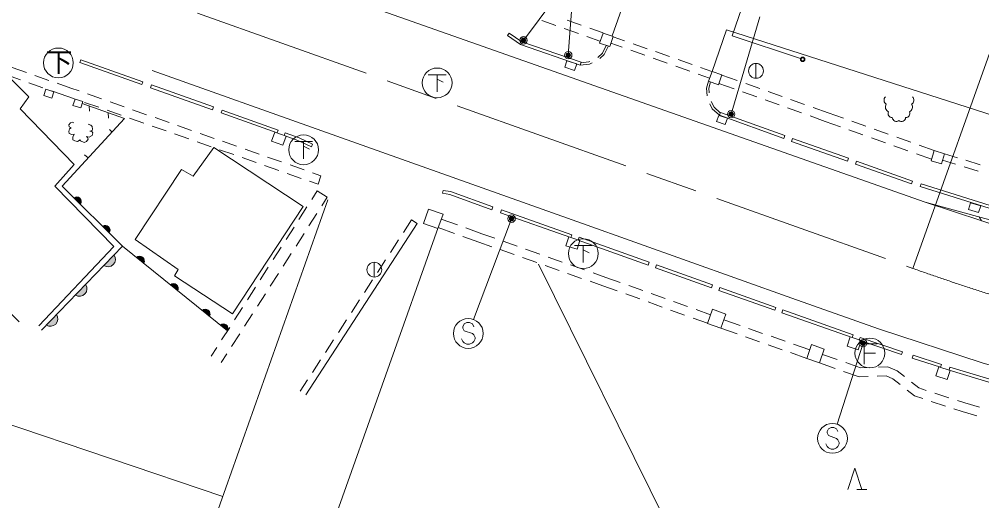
# Model space of a CAD drawing. Units: millimetres at full size, sheet at 1:1000; details may follow other scales. Extents: x 40000 to 680000, y 20000 to 380000.
# Drawn here: x 191974 to 256563, y 243532 to 275830 of the extents above; entities that cross this region are included whole.
import ezdxf
from ezdxf.enums import TextEntityAlignment as Align

# ---------------------------------------------------------------- set-up
doc = ezdxf.new("R2010")
doc.units = ezdxf.units.MM
doc.header["$LTSCALE"] = 1000
doc.header["$PDMODE"] = 32
doc.header["$PDSIZE"] = 500
doc.linetypes.add('CHAIN', pattern=[18.5, 12, -1.5, 3.5, -1.5])
for name, color, linetype, lineweight in [('M-BGD', 7, 'Continuous', 13), ('M-BGD-EXST', 7, 'Continuous', 13), ('M-BMK', 2, 'CHAIN', 13), ('M-STR-HTXT', 7, 'Continuous', 13), ('M-STR-STRC', 7, 'Continuous', 13)]:
    doc.layers.add(name, color=color, linetype=linetype, lineweight=lineweight)
doc.styles.add('ＭＳ ゴシック', font='')
doc.styles.get('ＭＳ ゴシック').set_extended_font_data('MS Gothic')

msp = doc.modelspace()

# ---------------------------------------------------------------- hatches: boundary and pattern name
at = {"layer": 'M-BGD'}
for points in [[(196081, 263417, 0.84072), (195638, 263858)], [(198008, 261502, 0.84072), (197564, 261943)], [(197650, 259303, 0.82183), (198338, 260016)], [(200332, 259459, 0.84072), (199845, 259852)], [(195742, 257332, 0.82183), (196431, 258044)], [(202609, 257623, 0.84072), (202122, 258016)], [(193787, 255311, 0.82183), (194476, 256023)], [(204739, 255905, 0.84072), (204251, 256298)], [(205948, 254930, 0.84072), (205461, 255323)]]:
    msp.add_hatch(color=256, dxfattribs=at).paths.add_polyline_path(points)

# ---------------------------------------------------------------- linework, layer by layer
for p, q in [((231753, 274711), (237533, 290839)), ((227986, 275413), (227045, 275750)), ((229492, 274873), (228551, 275211)), ((229691, 275439), (228750, 275777)), ((231148, 274917), (230256, 275237)), ((224742, 274739), (224855, 274904)), ((230945, 274352), (230057, 274671)), ((232597, 274391), (231829, 274662)), ((231368, 274065), (231110, 273551)), ((231502, 273997), (231231, 273459)), ((232442, 273958), (231676, 274229)), ((234106, 273857), (233163, 274191)), ((231110, 273551), (230794, 273266)), ((231231, 273459), (230937, 273192)), ((233950, 273424), (233007, 273758)), ((235459, 272891), (234516, 273224)), ((235614, 273324), (234671, 273657)), ((192450, 272260), (191506, 272590)), ((196098, 273116), (196031, 272927)), ((200194, 271451), (196031, 272927)), ((200261, 271640), (196098, 273116)), ((229618, 272756), (229683, 272945)), ((230246, 272819), (229618, 272756)), ((230207, 272966), (229672, 272912)), ((230265, 272992), (230207, 272966)), ((230421, 272898), (230246, 272819)), ((236967, 272357), (236024, 272691)), ((237123, 272790), (236180, 273124)), ((238456, 272319), (237688, 272590)), ((241412, 272868), (241412, 271868)), ((192056, 271762), (191113, 272092)), ((193960, 271730), (193016, 272061)), ((238298, 271887), (237533, 272157)), ((239131, 272088), (240156, 271722)), ((193566, 271232), (192623, 271563)), ((195431, 271215), (194526, 271532)), ((200261, 271640), (200194, 271451)), ((200842, 271424), (200775, 271236)), ((205005, 269948), (200842, 271424)), ((238093, 271212), (238218, 271666)), ((238244, 271197), (238362, 271626)), ((238925, 271524), (239953, 271158)), ((240721, 271521), (241663, 271185)), ((195232, 270649), (194133, 271034)), ((195794, 270452), (195232, 270649)), ((195993, 271018), (195431, 271215)), ((197503, 270489), (196559, 270819)), ((204938, 269760), (200775, 271236)), ((238126, 270702), (238093, 271212)), ((238264, 270891), (238244, 271197)), ((240518, 270956), (241460, 270621)), ((242228, 270983), (243170, 270648)), ((196201, 270190), (199029, 269177)), ((197304, 269922), (196361, 270253)), ((196670, 270022), (196677, 269666)), ((199013, 269959), (198069, 270290)), ((238482, 269832), (238323, 270146)), ((238603, 269924), (238403, 270319)), ((242025, 270419), (242967, 270083)), ((243735, 270446), (244677, 270110)), ((198814, 269393), (197870, 269724)), ((197939, 269567), (197957, 269198)), ((200523, 269430), (199579, 269761)), ((205005, 269948), (204938, 269760)), ((205585, 269733), (205519, 269545)), ((209272, 268212), (205519, 269545)), ((209339, 268401), (205585, 269733)), ((238955, 269390), (238482, 269832)), ((239010, 269544), (238603, 269924)), ((238955, 269390), (239022, 269578)), ((238955, 269390), (243275, 267839)), ((239022, 269578), (243342, 268027)), ((243532, 269882), (244474, 269546)), ((245039, 269344), (246066, 268978)), ((245242, 269909), (246267, 269543)), ((246267, 269543), (247275, 269186)), ((200324, 268864), (199380, 269195)), ((202033, 268901), (201089, 269232)), ((203542, 268372), (202599, 268702)), ((246066, 268978), (247086, 268616)), ((247841, 268985), (248783, 268651)), ((198195, 268272), (198031, 268436)), ((201834, 268335), (200890, 268665)), ((203344, 267805), (202400, 268136)), ((205052, 267842), (204109, 268173)), ((209339, 268401), (209272, 268212)), ((209817, 268218), (209750, 268029)), ((247651, 268416), (248594, 268081)), ((249349, 268450), (250291, 268116)), ((204854, 267276), (203910, 267607)), ((206562, 267313), (205619, 267644)), ((211663, 267449), (211577, 267269)), ((243275, 267839), (243342, 268027)), ((243860, 267830), (243794, 267641)), ((243794, 267641), (247559, 266314)), ((243860, 267830), (247625, 266503)), ((249159, 267881), (250102, 267546)), ((250857, 267915), (251799, 267581)), ((206364, 266747), (205420, 267078)), ((208072, 266784), (207129, 267115)), ((250667, 267346), (251610, 267011)), ((252175, 266811), (253195, 266449)), ((252365, 267380), (253372, 267023)), ((254931, 266544), (254068, 266811)), ((196592, 266534), (196358, 266743)), ((207874, 266218), (206930, 266548)), ((209582, 266255), (208638, 266585)), ((247559, 266314), (247625, 266503)), ((248148, 266309), (248081, 266120)), ((248081, 266120), (251840, 264783)), ((248148, 266309), (251907, 264971)), ((254799, 266104), (253932, 266371)), ((256460, 266072), (255504, 266367)), ((209384, 265688), (208440, 266019)), ((210894, 265159), (209950, 265490)), ((211092, 265725), (210148, 266056)), ((212221, 265330), (211658, 265527)), ((256328, 265632), (255372, 265927)), ((212022, 264764), (211460, 264961)), ((212221, 265330), (212022, 264764)), ((251840, 264783), (251907, 264971)), ((211975, 264320), (211605, 263743)), ((212648, 263888), (211975, 264320)), ((220411, 264353), (220378, 264156)), ((252495, 264793), (252435, 264602)), ((252435, 264602), (257060, 263154)), ((252495, 264793), (257120, 263345)), ((212648, 263888), (212278, 263311)), ((211026, 263263), (206290, 256078)), ((211281, 263239), (210741, 262397)), ((223757, 263243), (223689, 263054)), ((224329, 263041), (224262, 262852)), ((229049, 261375), (224329, 263041)), ((211954, 262806), (211414, 261965)), ((218297, 262365), (217752, 261527)), ((218297, 262365), (218674, 262120)), ((221375, 262033), (220294, 262420)), ((228982, 261186), (224262, 262852)), ((210417, 261892), (209876, 261050)), ((218674, 262120), (211213, 250642)), ((221175, 261467), (220094, 261854)), ((223021, 261442), (221940, 261830)), ((211090, 261460), (210550, 260618)), ((217425, 261024), (216880, 260185)), ((222821, 260877), (221740, 261264)), ((223878, 261140), (223021, 261442)), ((225388, 260609), (224444, 260941)), ((229049, 261375), (228982, 261186)), ((229542, 261205), (229474, 261016)), ((234175, 259342), (229474, 261016)), ((234242, 259531), (229542, 261205)), ((198910, 260606), (193465, 254978)), ((209552, 260546), (209012, 259704)), ((223678, 260575), (222821, 260877)), ((225187, 260044), (224244, 260376)), ((226897, 260078), (225954, 260410)), ((210226, 260113), (209685, 259272)), ((216553, 259682), (216008, 258844)), ((226696, 259512), (225753, 259844)), ((228406, 259547), (227463, 259879)), ((208688, 259199), (208148, 258358)), ((215802, 259532), (215802, 258532)), ((236305, 240238), (226811, 259395)), ((228205, 258981), (227262, 259313)), ((229915, 259015), (228972, 259347)), ((234242, 259531), (234175, 259342)), ((234739, 259348), (234672, 259160)), ((238438, 257822), (234672, 259160)), ((238505, 258010), (234739, 259348)), ((209361, 258767), (208821, 257925)), ((229715, 258450), (228771, 258782)), ((231338, 258514), (230481, 258816)), ((232305, 258169), (231338, 258514)), ((207824, 257853), (207284, 257011)), ((215681, 258341), (215136, 257502)), ((231138, 257949), (230280, 258251)), ((232105, 257604), (231138, 257949)), ((233812, 257631), (232870, 257968)), ((238505, 258010), (238438, 257822)), ((238996, 257834), (238929, 257646)), ((242751, 256498), (238996, 257834)), ((208497, 257420), (207957, 256579)), ((233612, 257066), (232670, 257402)), ((235318, 257093), (234377, 257430)), ((242684, 256309), (238929, 257646)), ((206959, 256506), (206419, 255665)), ((214809, 256999), (214264, 256161)), ((235118, 256528), (234177, 256864)), ((236825, 256555), (235884, 256892)), ((242751, 256498), (242684, 256309)), ((207633, 256074), (207093, 255232)), ((236625, 255990), (235684, 256326)), ((238158, 255443), (237190, 255788)), ((238357, 256008), (237390, 256354)), ((243220, 256335), (243153, 256147)), ((247878, 254472), (243153, 256147)), ((247945, 254660), (243220, 256335)), ((206095, 255160), (205555, 254318)), ((213937, 255658), (213392, 254819)), ((240346, 255294), (239260, 255676)), ((206768, 254727), (206228, 253886)), ((240147, 254728), (239061, 255110)), ((241656, 254196), (240713, 254528)), ((241855, 254762), (240912, 255094)), ((243365, 254231), (242421, 254563)), ((247945, 254660), (247878, 254472)), ((248409, 254486), (248344, 254296)), ((251244, 253523), (248409, 254486)), ((213065, 254316), (212520, 253478)), ((243166, 253665), (242222, 253997)), ((245017, 253650), (243931, 254032)), ((251180, 253333), (248344, 254296)), ((249556, 254067), (248681, 254067)), ((248681, 254067), (248681, 252692)), ((205231, 253813), (204861, 253237)), ((205904, 253381), (205534, 252805)), ((244818, 253083), (243732, 253466)), ((246868, 252997), (245872, 253349)), ((248681, 253442), (249431, 253442)), ((251244, 253523), (251180, 253333)), ((251959, 253297), (251897, 253107)), ((253851, 252676), (251959, 253297)), ((212193, 252975), (211648, 252136)), ((246722, 252412), (245673, 252783)), ((248430, 252443), (247433, 252796)), ((253789, 252486), (251897, 253107)), ((253851, 252676), (253789, 252486)), ((248337, 251840), (247287, 252211)), ((249041, 252465), (248430, 252443)), ((250143, 251903), (249540, 251882)), ((250252, 252507), (249641, 252486)), ((250586, 251720), (250143, 251903)), ((250892, 252243), (250252, 252507)), ((251379, 251858), (250892, 252243)), ((254428, 252491), (254371, 252299)), ((259163, 250849), (254371, 252299)), ((259221, 251040), (254428, 252491)), ((211321, 251633), (210836, 250888)), ((248940, 251861), (248337, 251840)), ((251082, 251328), (250586, 251720)), ((252337, 251101), (251850, 251486)), ((252049, 250563), (251553, 250956)), ((252840, 250937), (252337, 251101)), ((254361, 250440), (253410, 250750)), ((252606, 250382), (252049, 250563)), ((254128, 249885), (253177, 250195)), ((255434, 250090), (254931, 250254)), ((256405, 249801), (255434, 250090)), ((255255, 249517), (254698, 249699)), ((256235, 249226), (255255, 249517)), ((248522, 244276), (248189, 244276)), ((248189, 244276), (248855, 244276))]:
    msp.add_line(p, q, dxfattribs=at)
for points in [[(229618, 272756), (225615, 274141), (224742, 274739)], [(229683, 272945), (225706, 274321), (224855, 274904)], [(238462, 272336), (239431, 275113), (272987, 264335)], [(191959, 255527), (186111, 261343), (186493, 261822), (186101, 262302), (187638, 263881), (187315, 264223), (187550, 264537), (186855, 265281), (188862, 267457), (187560, 268876), (190920, 272327), (192614, 270624), (192026, 269811), (195667, 266090), (194369, 264643), (198311, 260585), (193282, 255276)], [(199029, 269177), (194849, 264642), (198910, 260606), (205948, 254930)], [(195646, 268882), (195518, 268928), (195406, 268883), (195299, 268749), (195319, 268619), (195402, 268560), (195462, 268549), (195356, 268488), (195292, 268299), (195324, 268162), (195505, 268093), (195653, 268112), (195576, 267915), (195573, 267749), (195697, 267673), (195878, 267635), (196004, 267691), (196036, 267752), (196089, 267669), (196321, 267567), (196494, 267635), (196593, 267795), (196551, 267906), (196481, 267958), (196674, 267910), (196866, 268023), (196919, 268222), (196847, 268299), (196720, 268330), (196877, 268375), (196899, 268463), (196857, 268634), (196775, 268723), (196603, 268801)], [(211663, 267449), (210754, 267884), (209817, 268218)], [(211577, 267269), (210677, 267700), (209750, 268029)], [(199751, 261053), (202852, 265753), (203635, 265303), (205036, 267219), (211026, 263263)], [(223757, 263243), (220910, 264270), (220411, 264353)], [(223689, 263054), (220859, 264075), (220378, 264156)], [(206290, 256078), (202385, 258620), (202640, 259053), (199751, 261053)], [(247582, 244276), (248052, 245714), (248522, 244276)]]:
    msp.add_lwpolyline(points, dxfattribs=at)
for points in [[(231824, 274678), (231147, 274908), (230917, 274230), (231595, 274001)], [(228715, 273041), (228579, 272614), (229245, 272401), (229382, 272829)], [(238218, 271666), (238888, 271421), (239132, 272091), (238462, 272336)], [(193631, 270711), (194155, 270543), (194293, 270971), (193769, 271140)], [(195578, 270051), (196102, 269882), (196239, 270311), (195716, 270479)], [(238909, 269382), (238769, 268964), (239352, 268769), (239492, 269187)], [(209131, 268252), (208909, 267646), (209657, 267373), (209879, 267979)], [(253857, 266128), (253162, 266343), (253372, 267022), (254067, 266807)], [(220413, 262758), (219441, 263100), (219099, 262129), (220071, 261787)], [(255818, 263516), (256492, 263308), (256354, 262863), (255680, 263071)], [(228848, 261226), (228661, 260634), (229406, 260399), (229593, 260991)], [(239060, 255110), (239394, 256057), (238487, 256377), (238153, 255430)], [(247725, 254518), (247528, 253900), (248263, 253665), (248461, 254283)], [(245996, 253705), (245142, 254005), (244818, 253083), (245673, 252783)], [(253676, 252514), (253481, 251910), (254247, 251662), (254443, 252266)]]:
    msp.add_lwpolyline(points, close=True, dxfattribs=at)
for centre, radius in [((241412, 272368), 500), ((215802, 259032), 500), ((249056, 253442), 1000)]:
    msp.add_circle(centre, radius, dxfattribs=at)
for centre, radius, start, end in [((250321, 270399), 316, 132.94543, 238.47576), ((251691, 270399), 316, 301.52424, 47.05457), ((250441, 269943), 341, 146.7295, 246.66898), ((251571, 269943), 341, 293.33102, 33.2705), ((250551, 269505), 275, 152.96914, 271.04163), ((251461, 269505), 275, 268.95837, 27.03086), ((250843, 269269), 290, 187.79699, 304.27803), ((251171, 269265), 287, 234.92625, 352.99873), ((195821, 263599), 318, 325.06742, 125.28515), ((197748, 261684), 318, 325.06742, 125.28515), ((197924, 259728), 505, 237.12043, 34.77862), ((200054, 259613), 318, 331.00598, 131.22371), ((196016, 257756), 505, 237.12043, 34.77862), ((202331, 257777), 318, 331.00598, 131.22371), ((194061, 255735), 505, 237.12043, 34.77862), ((204461, 256059), 318, 331.00598, 131.22371), ((205670, 255084), 318, 331.00598, 131.22371)]:
    msp.add_arc(centre, radius, start, end, dxfattribs=at)
at = {"layer": 'M-BGD-EXST'}
for p, q in [((219417, 272109), (220617, 272109)), ((220017, 272109), (220017, 270959)), ((220017, 271809), (220417, 271609)), ((210457, 267625), (211657, 267625)), ((211057, 267625), (211057, 266475)), ((211057, 267325), (211457, 267125)), ((229226, 260657), (230426, 260657)), ((229826, 260657), (229826, 259507)), ((229826, 260357), (230226, 260157))]:
    msp.add_line(p, q, dxfattribs=at)
for centre in [(194601, 272900), (220017, 271559), (211057, 267075), (229826, 260107)]:
    msp.add_circle(centre, 1000, dxfattribs=at)
at = {"layer": 'M-BMK'}
msp.add_line((81970, 319737), (251932, 259122), dxfattribs=at)
msp.add_arc((302319, 400406), 150000, 250.37169, 292.17065, dxfattribs=at)
at = {"layer": 'M-STR-HTXT'}
for p, q in [((251932, 259122), (263689, 292088)), ((225811, 274415), (228617, 278186)), ((228816, 273423), (229150, 277990)), ((239744, 269466), (241663, 275998)), ((205086, 242262), (212692, 263721)), ((225013, 262453), (222465, 255699)), ((152114, 261878), (205637, 243819)), ((212745, 241247), (220094, 261854)), ((248606, 254106), (246852, 248669))]:
    msp.add_line(p, q, dxfattribs=at)
for centre, radius in [((225811, 274415), 150), ((225811, 274415), 120), ((225811, 274415), 90), ((225811, 274415), 60), ((225811, 274415), 30), ((225811, 274415), 20), ((228816, 273423), 150), ((228816, 273423), 120), ((228816, 273423), 90), ((228816, 273423), 60), ((228816, 273423), 30), ((228816, 273423), 20), ((239744, 269466), 150), ((239744, 269466), 120), ((239744, 269466), 90), ((239744, 269466), 60), ((239744, 269466), 30), ((239744, 269466), 20), ((225013, 262453), 150), ((225013, 262453), 120), ((225013, 262453), 90), ((225013, 262453), 60), ((225013, 262453), 30), ((225013, 262453), 20), ((248606, 254106), 150), ((248606, 254106), 120), ((248606, 254106), 90), ((248606, 254106), 60), ((248606, 254106), 30), ((248606, 254106), 20)]:
    msp.add_circle(centre, radius, dxfattribs=at)
for p in [(225811, 274415), (228816, 273423), (239744, 269466), (225013, 262453), (248606, 254106)]:
    msp.add_point(p, dxfattribs=at)
at = {"layer": 'M-STR-STRC'}
for p, q in [((206103, 280029), (252772, 263570)), ((241617, 279908), (239811, 274707)), ((239811, 274707), (244399, 273191)), ((256389, 262570), (256553, 262314)), ((221836, 255390), (221745, 255208)), ((221745, 255208), (221745, 255118)), ((222018, 255481), (221836, 255390)), ((222199, 255481), (222018, 255481)), ((222381, 255390), (222199, 255481)), ((222472, 255208), (222381, 255390)), ((221745, 255118), (221836, 254936)), ((221836, 254936), (222381, 254754)), ((222381, 254754), (222472, 254663)), ((222472, 254663), (222563, 254481)), ((222563, 254481), (222563, 254390)), ((221745, 254208), (221654, 254390)), ((221836, 254118), (221745, 254208)), ((222018, 254027), (221836, 254118)), ((222199, 254027), (222018, 254027)), ((222381, 254118), (222199, 254027)), ((222472, 254208), (222381, 254118)), ((222563, 254390), (222472, 254208)), ((246272, 248352), (246181, 248170)), ((246181, 248170), (246181, 248080)), ((246181, 248080), (246272, 247898)), ((246454, 248443), (246272, 248352)), ((246636, 248443), (246454, 248443)), ((246818, 248352), (246636, 248443)), ((246908, 248170), (246818, 248352)), ((246272, 247898), (246818, 247716)), ((246818, 247716), (246908, 247625)), ((246908, 247625), (246999, 247443)), ((246999, 247443), (246999, 247352)), ((246181, 247170), (246090, 247352)), ((246272, 247080), (246181, 247170)), ((246454, 246989), (246272, 247080)), ((246636, 246989), (246454, 246989)), ((246818, 247080), (246636, 246989)), ((246908, 247170), (246818, 247080)), ((246999, 247352), (246908, 247170))]:
    msp.add_line(p, q, dxfattribs=at)
for points in [[(200890, 272395), (212589, 268241), (229766, 262125), (243822, 257124), (249639, 255061), (256581, 252794), (262460, 251097), (268770, 249574), (275034, 248299), (280926, 247361), (286947, 246634), (293719, 246128), (300176, 245888), (306599, 245938), (312908, 246284), (319476, 246907), (324837, 247560), (331040, 248665), (337807, 250143), (345608, 252111), (351450, 253793), (355924, 255375), (359978, 257009)], [(365223, 272200), (362273, 270832), (353063, 266046), (345277, 261991), (341065, 260252), (332972, 258237), (326596, 256980), (317360, 255690), (309169, 255070), (301390, 254866), (293072, 255163), (285182, 255884), (276892, 257144), (269657, 258595), (264359, 259896), (258465, 261679), (252772, 263570)], [(252772, 263570), (256777, 262462), (260945, 261406), (266536, 260198), (272573, 259121), (279223, 258134), (285262, 257413), (290017, 257036), (295982, 256835), (301063, 256862), (306298, 257112), (311642, 257532), (316809, 258105), (322586, 258892), (327707, 259773), (333085, 260942), (338332, 262304), (343320, 263768), (348125, 265412), (354062, 267686), (360440, 270249), (365223, 272200)]]:
    msp.add_lwpolyline(points, dxfattribs=at)
for centre, radius in [((244542, 273144), 150), ((244542, 273144), 120), ((244542, 273144), 100), ((222108, 254754), 1000), ((246545, 247716), 1000)]:
    msp.add_circle(centre, radius, dxfattribs=at)

# ---------------------------------------------------------------- texts
at = {"layer": 'M-BGD-EXST', "style": 'ＭＳ ゴシック'}
msp.add_text('下', height=1320, dxfattribs=at).set_placement((193748, 271912), align=Align.BOTTOM_LEFT)

doc.saveas('drawing.dxf')
